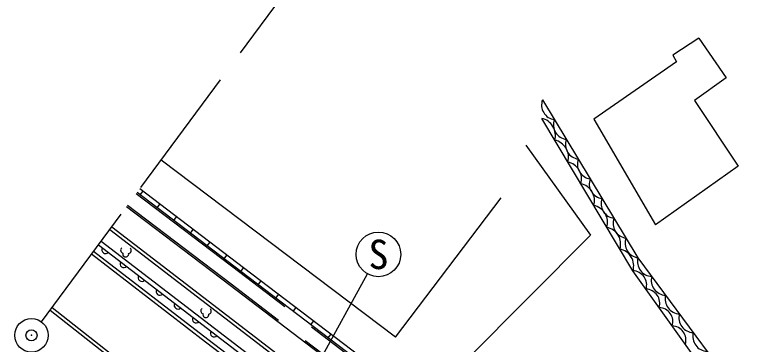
# Model space of a CAD drawing. Units: millimetres, scale not verified. Extents: x 40000 to 680000, y 20000 to 380000.
# Drawn here: x 88223 to 121267, y 319359 to 334132 of the extents above; entities that cross this region are included whole.
import ezdxf
from ezdxf.enums import TextEntityAlignment as Align

# ---------------------------------------------------------------- set-up
doc = ezdxf.new("R2010")
doc.units = ezdxf.units.MM
doc.header["$LTSCALE"] = 1000
doc.header["$PDMODE"] = 32
doc.header["$PDSIZE"] = 500
doc.linetypes.add('DASHED', pattern=[7.5, 6, -1.5])
for name, color, linetype, lineweight in [('M-BGD', 7, 'Continuous', 25), ('M-BGD-EXST', 7, 'Continuous', 25), ('M-BMK-SRVR', 3, 'Continuous', 25), ('M-STR-STRC', 7, 'Continuous', 25)]:
    doc.layers.add(name, color=color, linetype=linetype, lineweight=lineweight)
doc.layers.add('M-OTRS', color=6, linetype='Continuous')
doc.styles.add('ＭＳ ゴシック', font='')
doc.styles.get('ＭＳ ゴシック').set_extended_font_data('MS Gothic')

msp = doc.modelspace()

# ---------------------------------------------------------------- linework, layer by layer
at = {"layer": 'M-BGD', "linetype": 'DASHED'}
msp.add_line((89419, 320363), (105897, 342643), dxfattribs=at)
at = {"layer": 'M-BGD'}
for p, q in [((118881, 333078), (117712, 332314)), ((118881, 333078), (120094, 331310)), ((117712, 332314), (117877, 332014)), ((117877, 332014), (114173, 329447)), ((120094, 331310), (118686, 330291)), ((111868, 330316), (116144, 323236)), ((118686, 330291), (120634, 327339)), ((115922, 322652), (111833, 329483)), ((114173, 329447), (116933, 324718)), ((111127, 328285), (114021, 324250)), ((105289, 319671), (94780, 327612)), ((120634, 327339), (116933, 324718)), ((93847, 326052), (93968, 326212)), ((105289, 319671), (110015, 325926)), ((94598, 325481), (94719, 325640)), ((95348, 324910), (95469, 325069)), ((96099, 324339), (96220, 324498)), ((114021, 324250), (108474, 318673)), ((96849, 323767), (96970, 323926)), ((97600, 323196), (97721, 323355)), ((116144, 323236), (122345, 314844)), ((98350, 322625), (98471, 322784)), ((121786, 314419), (115922, 322652)), ((99134, 322028), (99255, 322187)), ((99918, 321431), (100039, 321590)), ((100701, 320834), (100822, 320993)), ((101485, 320237), (101606, 320396)), ((102269, 319640), (102390, 319799))]:
    msp.add_line(p, q, dxfattribs=at)
for points in [[(106326, 316551), (98350, 322625), (93706, 326160)], [(108334, 318815), (106309, 316815), (98471, 322784), (93825, 326321)], [(105971, 315828), (97871, 321996), (93236, 325525)], [(92479, 324500), (99692, 318965), (102580, 316736)], [(92568, 324621), (99783, 319084), (102667, 316859)], [(92092, 323978), (99295, 318450), (102205, 316205), (104767, 314558), (106239, 313646), (108104, 313026)], [(91973, 323817), (99173, 318292), (102090, 316041), (104661, 314389), (106154, 313464), (108041, 312836)]]:
    msp.add_lwpolyline(points, dxfattribs=at)
at = {"layer": 'M-BGD', "linetype": 'DASHED'}
for points in [[(106294, 316487), (98308, 322569), (93664, 326104)], [(106013, 315884), (97914, 322052), (93278, 325581)]]:
    msp.add_lwpolyline(points, dxfattribs=at)
at = {"layer": 'M-BGD'}
for centre, radius, start, end in [((112486, 330085), 659, 159.5107, 262.7541), ((111677, 328727), 772, 343.447, 78.371), ((113020, 329200), 659, 159.5107, 262.7541), ((112261, 327751), 772, 343.447, 78.371), ((113555, 328315), 659, 159.5107, 262.7541), ((112845, 326775), 772, 343.447, 78.371), ((114089, 327430), 659, 159.5107, 262.7541), ((113430, 325799), 772, 343.447, 78.371), ((114623, 326545), 659, 159.5107, 262.7541), ((115158, 325660), 659, 159.5107, 262.7541), ((114014, 324823), 772, 343.447, 78.371), ((115692, 324775), 659, 159.5107, 262.7541), ((114598, 323848), 772, 343.447, 78.371), ((116227, 323891), 659, 159.5107, 262.7541), ((92300, 323593), 172, 149.7215, 315.277), ((115182, 322872), 772, 343.447, 78.371), ((116791, 323066), 669, 165.2557, 267.6658), ((93110, 322972), 172, 149.7235, 315.2763), ((115901, 322016), 636, 342.8197, 88.1037), ((93920, 322350), 172, 149.7225, 315.2774), ((117411, 322227), 669, 165.2557, 267.6658), ((94730, 321728), 172, 149.7209, 315.2767), ((116488, 321193), 636, 342.8197, 88.1037), ((118031, 321388), 669, 165.2557, 267.6658), ((95541, 321106), 172, 149.7225, 315.2774), ((117074, 320370), 636, 342.8197, 88.1037), ((96351, 320485), 172, 149.7225, 315.2774), ((118651, 320548), 669, 165.2557, 267.6658), ((97161, 319863), 172, 149.7209, 315.2767), ((117660, 319547), 636, 342.8197, 88.1037), ((119272, 319709), 669, 165.2557, 267.6658)]:
    msp.add_arc(centre, radius, start, end, dxfattribs=at)
at = {"layer": 'M-BGD-EXST'}
msp.add_line((101275, 317523), (104035, 322513), dxfattribs=at)
msp.add_circle((104519, 323389), 1000, dxfattribs=at)
for centre, radius, start, end in [((93104, 323576), 136, 127.7554, 254.6286), ((93304, 323566), 136, 279.6843, 46.5547), ((93196, 323407), 133, 163.4699, 10.8404), ((96694, 320854), 136, 127.7556, 254.626), ((96894, 320844), 136, 279.6843, 46.5547), ((96786, 320686), 133, 163.4699, 10.8404)]:
    msp.add_arc(centre, radius, start, end, dxfattribs=at)
at = {"layer": 'M-BMK-SRVR'}
msp.add_circle((88973, 319760), 750, dxfattribs=at)
at = {"layer": 'M-OTRS'}
msp.add_point((88973, 319760), dxfattribs=at)
at = {"layer": 'M-STR-STRC'}
for p, q in [((89808, 320889), (96322, 315770)), ((89897, 321010), (96414, 315887))]:
    msp.add_line(p, q, dxfattribs=at)
for points in [[(107486, 312415), (106364, 312977), (105232, 313621), (103334, 314775), (101351, 316154), (96868, 319566), (91749, 323513)], [(105179, 313479), (105156, 313492), (103252, 314649), (101263, 316032), (96777, 319446), (91659, 323393)]]:
    msp.add_lwpolyline(points, dxfattribs=at)

# ---------------------------------------------------------------- texts
at = {"layer": 'M-BGD-EXST', "style": 'ＭＳ ゴシック'}
msp.add_text('S', height=1320, dxfattribs=at).set_placement((104519, 323389), align=Align.MIDDLE_CENTER)

doc.saveas('drawing.dxf')
